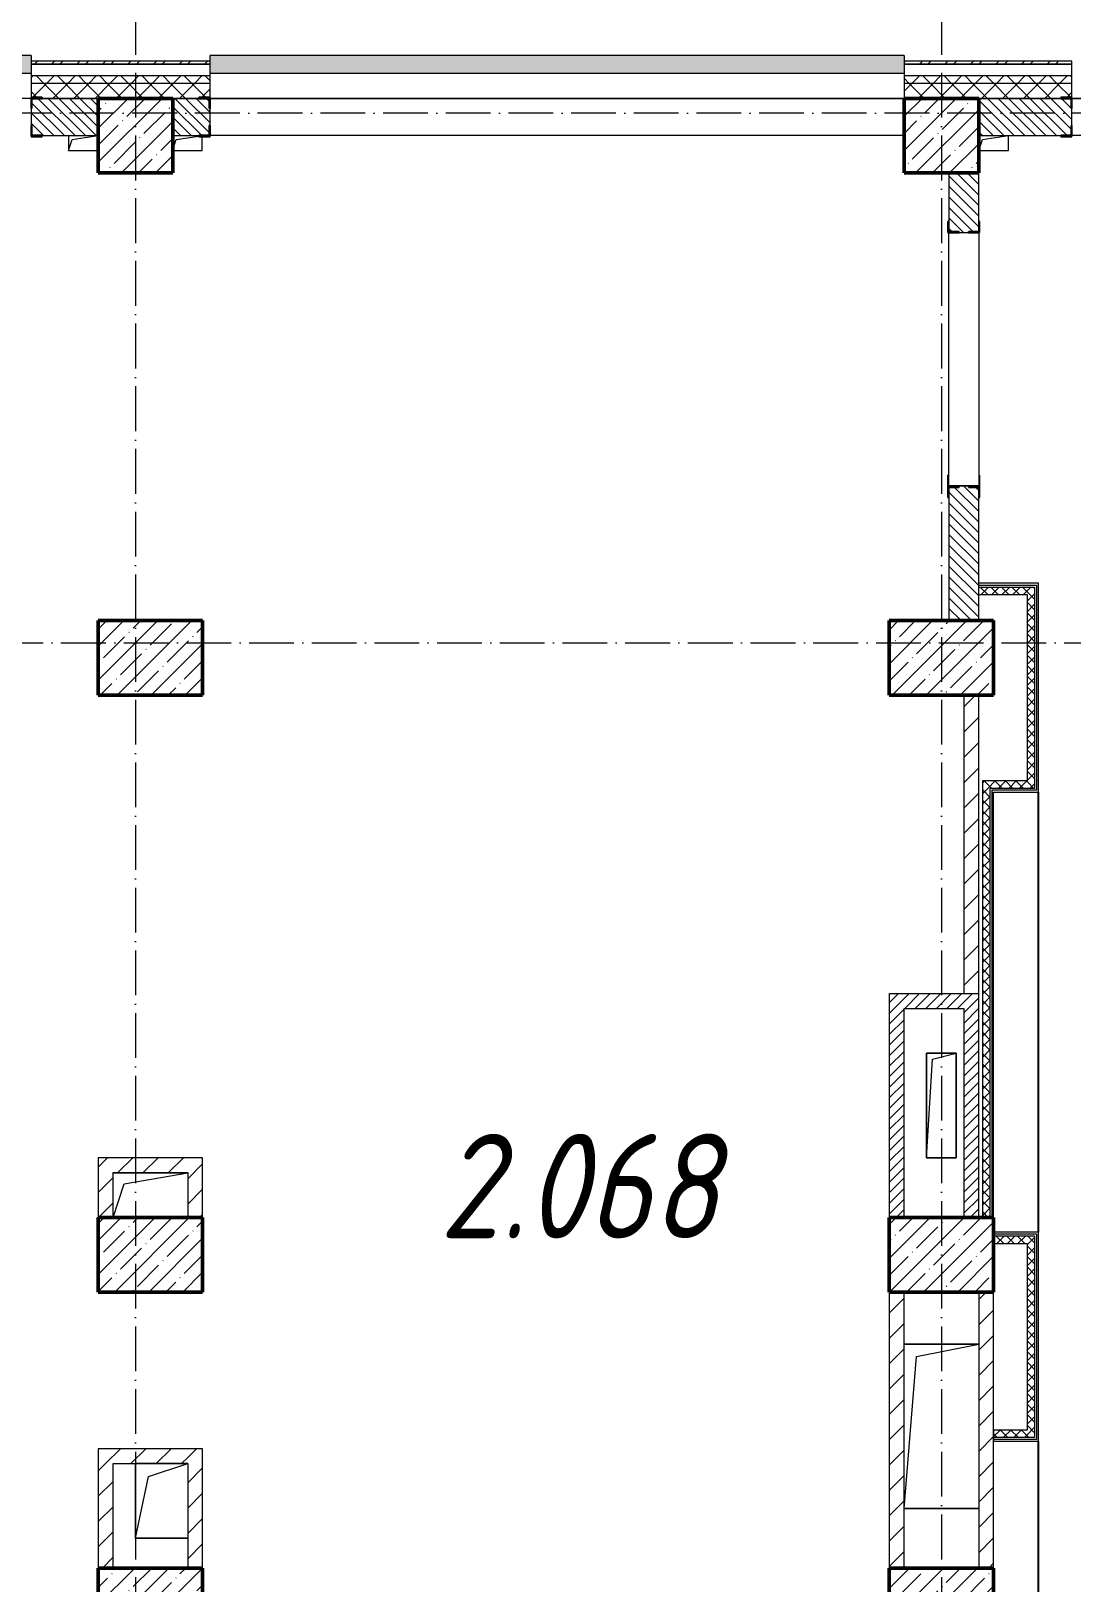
# Model space of a CAD drawing. Header units: millimetres. Extents: x -12989 to 629078, y -109036 to 555275.
# Drawn here: x 593618 to 600593, y 166515 to 176917 of the extents above; entities that cross this region are included whole.
import ezdxf

# ---------------------------------------------------------------- set-up
doc = ezdxf.new("R2010")
doc.units = ezdxf.units.MM
doc.linetypes.add('50_200_ШТРИХ_1Т_ш5_п1_п1_', pattern=[700, 500, -100, 0, -100])
for name, color, linetype, lineweight in [('A-FLOR-____-OTLN', 7, 'Continuous', 9), ('A-GENM-____-MCUT', 7, 'Continuous', 25), ('A-GENM-____-OTLN', 7, 'Continuous', 9), ('A-GENM-____-OTLN-1', 7, 'Continuous', 25), ('A-GLAZ-____-OTLN', 7, 'Continuous', 9), ('A-WALL-____-MCUT', 7, 'Continuous', 13), ('A-WALL-____-MCUT-1', 7, 'Continuous', 9), ('A-WALL-____-OTLN', 7, 'Continuous', 9), ('A-WALL-____-PATT-1', 7, 'Continuous', 9), ('A-WALL-FNSH-MCUT-1', 7, 'Continuous', 9), ('I-WALL-____-OTLN', 7, 'Continuous', 9), ('S-COLS-____-MCUT', 7, 'Continuous', 50), ('S-COLS-____-OTLN', 7, 'Continuous', 9), ('S-GRID-____-OTLN-1', 7, '50_200_ШТРИХ_1Т_ш5_п1_п1_', 9), ('Марки помещений', 7, 'Continuous', 9)]:
    doc.layers.add(name, color=color, linetype=linetype, lineweight=lineweight)
doc.layers.add('A-GLAZ-____-OTLN-1', color=7, linetype='Continuous', lineweight=9, true_color=0xc0c0c0)
doc.layers.add('A-WALL-____-PATT-3', color=9, linetype='Continuous', lineweight=9, true_color=0x808080)
doc.styles.add('ISOCPEUR_I_2', font='isocpeui.ttf', dxfattribs={"width": 0.85, "height": 2.3})
pattern_1 = [(45, (516567.8, 90784.41), (-70.71068, 70.71068), []), (135, (516567.8, 90784.41), (-70.71068, -70.71068), [])]
pattern_2 = [(45, (516567.8, 90784.41), (-35.35534, 35.35534), [])]
pattern_3 = [(45, (516567.8, 90784.41), (-84.85281, 84.85281), [])]
pattern_4 = [(135, (516567.8, 90784.41), (-35.35534, -35.35534), [])]
pattern_5 = [(45, (516567.8, 90784.41), (-35.35534, 35.35534), []), (135, (516567.8, 90784.41), (-35.35534, -35.35534), [])]

# ---------------------------------------------------------------- blocks, each defined once
blk = doc.blocks.new('BSC_Колонна _Прямоугольная - 500х500-V40-АР1_План отверстий 2 этажа в осях 1-64_Ю-ЯЯ')
at = {"layer": 'S-COLS-____-OTLN'}
h = blk.add_hatch(dxfattribs=at)
h.set_pattern_fill('FP_50', color=256, style=0, pattern_type=2)
h.set_pattern_definition([(45, (-83150, -85431.04), (-114.04925, 114.04925), []), (45, (-83035.95, -85431.04), (-114.04925, 114.04925), [201.613, -40.323, 3.353, -36.97])])
h.paths.add_polyline_path([(-250, -250), (250, -250), (250, 250), (-250, 250)], flags=0)
at = {"layer": 'S-COLS-____-MCUT'}
for p, q in [((250, 250), (-250, 250)), ((-250, 250), (-250, -250)), ((250, -250), (250, 250)), ((-250, -250), (250, -250))]:
    blk.add_line(p, q, dxfattribs=at)
blk = doc.blocks.new('BSC_Колонна _Прямоугольная - 500х500-V42-АР1_План отверстий 2 этажа в осях 1-64_Ю-ЯЯ')
at = {"layer": 'S-COLS-____-OTLN'}
h = blk.add_hatch(dxfattribs=at)
h.set_pattern_fill('FP_52', color=256, style=0, pattern_type=2)
h.set_pattern_definition([(45, (-77750, -85431.04), (-114.04925, 114.04925), []), (45, (-77635.95, -85431.04), (-114.04925, 114.04925), [201.613, -40.323, 3.353, -36.97])])
h.paths.add_polyline_path([(-250, -250), (250, -250), (250, 250), (-250, 250)], flags=0)
at = {"layer": 'S-COLS-____-MCUT'}
for p, q in [((250, 250), (-250, 250)), ((-250, 250), (-250, -250)), ((250, -250), (250, 250)), ((-250, -250), (250, -250))]:
    blk.add_line(p, q, dxfattribs=at)
blk = doc.blocks.new('BSC_Колонна _Прямоугольная - 500х700-V135-АР1_План отверстий 2 этажа в осях 1-64_Ю-ЯЯ')
at = {"layer": 'S-COLS-____-OTLN'}
h = blk.add_hatch(dxfattribs=at)
h.set_pattern_fill('FP_148', color=256, style=0, pattern_type=2)
h.set_pattern_definition([(315, (-75581.04, 77850), (114.04925, 114.04925), []), (315, (-75581.04, 77735.95), (114.04925, 114.04925), [201.613, -40.323, 3.353, -36.97])])
h.paths.add_polyline_path([(-250, 350), (-250, -350), (250, -350), (250, 350)], flags=0)
at = {"layer": 'S-COLS-____-MCUT'}
for p, q in [((250, 350), (-250, 350)), ((-250, 350), (-250, -350)), ((250, -350), (250, 350)), ((-250, -350), (250, -350))]:
    blk.add_line(p, q, dxfattribs=at)
blk = doc.blocks.new('BSC_Колонна _Прямоугольная - 500х700-V136-АР1_План отверстий 2 этажа в осях 1-64_Ю-ЯЯ')
at = {"layer": 'S-COLS-____-OTLN'}
h = blk.add_hatch(dxfattribs=at)
h.set_pattern_fill('FP_149', color=256, style=0, pattern_type=2)
h.set_pattern_definition([(315, (-75581.04, 83150), (114.04925, 114.04925), []), (315, (-75581.04, 83035.95), (114.04925, 114.04925), [201.613, -40.323, 3.353, -36.97])])
h.paths.add_polyline_path([(-250, 350), (-250, -350), (250, -350), (250, 350)], flags=0)
at = {"layer": 'S-COLS-____-MCUT'}
for p, q in [((250, 350), (-250, 350)), ((-250, 350), (-250, -350)), ((250, -350), (250, 350)), ((-250, -350), (250, -350))]:
    blk.add_line(p, q, dxfattribs=at)
blk = doc.blocks.new('BSC_Колонна _Прямоугольная - 500х700-V138-АР1_План отверстий 2 этажа в осях 1-64_Ю-ЯЯ')
at = {"layer": 'S-COLS-____-OTLN'}
h = blk.add_hatch(dxfattribs=at)
h.set_pattern_fill('FP_151', color=256, style=0, pattern_type=2)
h.set_pattern_definition([(315, (-77931.04, 77850), (114.04925, 114.04925), []), (315, (-77931.04, 77735.95), (114.04925, 114.04925), [201.613, -40.323, 3.353, -36.97])])
h.paths.add_polyline_path([(-250, 350), (-250, -350), (250, -350), (250, 350)], flags=0)
at = {"layer": 'S-COLS-____-MCUT'}
for p, q in [((250, 350), (-250, 350)), ((-250, 350), (-250, -350)), ((250, -350), (250, 350)), ((-250, -350), (250, -350))]:
    blk.add_line(p, q, dxfattribs=at)
blk = doc.blocks.new('BSC_Колонна _Прямоугольная - 500х700-V139-АР1_План отверстий 2 этажа в осях 1-64_Ю-ЯЯ')
at = {"layer": 'S-COLS-____-OTLN'}
h = blk.add_hatch(dxfattribs=at)
h.set_pattern_fill('FP_152', color=256, style=0, pattern_type=2)
h.set_pattern_definition([(315, (-77931.04, 83150), (114.04925, 114.04925), []), (315, (-77931.04, 83035.95), (114.04925, 114.04925), [201.613, -40.323, 3.353, -36.97])])
h.paths.add_polyline_path([(-250, 350), (-250, -350), (250, -350), (250, 350)], flags=0)
at = {"layer": 'S-COLS-____-MCUT'}
for p, q in [((250, 350), (-250, 350)), ((-250, 350), (-250, -350)), ((250, -350), (250, 350)), ((-250, -350), (250, -350))]:
    blk.add_line(p, q, dxfattribs=at)
blk = doc.blocks.new('BSC_Колонна _Прямоугольная - 500х700-V141-АР1_План отверстий 2 этажа в осях 1-64_Ю-ЯЯ')
at = {"layer": 'S-COLS-____-OTLN'}
h = blk.add_hatch(dxfattribs=at)
h.set_pattern_fill('FP_154', color=256, style=0, pattern_type=2)
h.set_pattern_definition([(315, (-81931.04, 77850), (114.04925, 114.04925), []), (315, (-81931.04, 77735.95), (114.04925, 114.04925), [201.613, -40.323, 3.353, -36.97])])
h.paths.add_polyline_path([(-250, 350), (-250, -350), (250, -350), (250, 350)], flags=0)
at = {"layer": 'S-COLS-____-MCUT'}
for p, q in [((250, 350), (-250, 350)), ((-250, 350), (-250, -350)), ((250, -350), (250, 350)), ((-250, -350), (250, -350))]:
    blk.add_line(p, q, dxfattribs=at)
blk = doc.blocks.new('BSC_Колонна _Прямоугольная - 500х700-V142-АР1_План отверстий 2 этажа в осях 1-64_Ю-ЯЯ')
at = {"layer": 'S-COLS-____-OTLN'}
h = blk.add_hatch(dxfattribs=at)
h.set_pattern_fill('FP_155', color=256, style=0, pattern_type=2)
h.set_pattern_definition([(315, (-81931.04, 83150), (114.04925, 114.04925), []), (315, (-81931.04, 83035.95), (114.04925, 114.04925), [201.613, -40.323, 3.353, -36.97])])
h.paths.add_polyline_path([(-250, 350), (-250, -350), (250, -350), (250, 350)], flags=0)
at = {"layer": 'S-COLS-____-MCUT'}
for p, q in [((250, 350), (-250, 350)), ((-250, 350), (-250, -350)), ((250, -350), (250, 350)), ((-250, -350), (250, -350))]:
    blk.add_line(p, q, dxfattribs=at)
blk = doc.blocks.new('Фахверк_СКБ_Уголок - 250_2700-27497298-АР1_План отверстий 2 этажа в осях 1-64_Ю-ЯЯ')
at = {"layer": 'A-GENM-____-MCUT'}
for p, q in [((200, 181), (125, 181)), ((125, 181), (125, 106)), ((125, 106), (131, 106)), ((131, 106), (131, 175)), ((131, 175), (200, 175)), ((200, 175), (200, 181)), ((131, -6), (125, -6)), ((125, -6), (125, -81)), ((125, -81), (200, -81)), ((131, -75), (131, -6)), ((200, -75), (131, -75)), ((200, -81), (200, -75))]:
    blk.add_line(p, q, dxfattribs=at)
blk = doc.blocks.new('Фахверк_СКБ_Уголок - 200_3960-28268576-АР1_План отверстий 2 этажа в осях 1-64_Ю-ЯЯ')
at = {"layer": 'A-GENM-____-MCUT'}
for p, q in [((200, 156), (125, 156)), ((125, 156), (125, 81)), ((131, 81), (131, 150)), ((131, 150), (200, 150)), ((200, 150), (200, 156)), ((125, 81), (131, 81)), ((131, 19), (125, 19)), ((125, 19), (125, -56)), ((131, -50), (131, 19)), ((125, -56), (200, -56)), ((200, -50), (131, -50)), ((200, -56), (200, -50))]:
    blk.add_line(p, q, dxfattribs=at)
blk = doc.blocks.new('154_Стойка_СКБ_Уголок - СМ-2480_200-28346303-АР1_План отверстий 2 этажа в осях 1-64_Ю-ЯЯ')
at = {"layer": 'A-GENM-____-MCUT'}
for p, q in [((125, 156), (125, 81)), ((200, 156), (125, 156)), ((131, 81), (131, 150)), ((131, 150), (200, 150)), ((200, 150), (200, 156)), ((125, 81), (131, 81)), ((131, 19), (125, 19)), ((125, 19), (125, -56)), ((131, -50), (131, 19)), ((125, -56), (200, -56)), ((200, -50), (131, -50)), ((200, -56), (200, -50))]:
    blk.add_line(p, q, dxfattribs=at)
blk = doc.blocks.new('Стойка_Влож_Полоса боковая - Полоса-V150-АР1_План отверстий 2 этажа в осях 1-64_Ю-ЯЯ')
at = {"layer": 'A-GENM-____-OTLN'}
for p, q in [((-5, 60), (0, 60)), ((-5, -60), (-5, 60)), ((0, 31), (0, -31)), ((0, -60), (-5, -60))]:
    blk.add_line(p, q, dxfattribs=at)
blk = doc.blocks.new('Стойка_Влож_Уголок_Опорный - Уголок-28213941-АР1_План отверстий 2 этажа в осях 1-64_Ю-ЯЯ')
at = {"layer": 'A-GENM-____-OTLN'}
for p, q in [((-212, -6), (-212, 0)), ((0, 0), (0, -6)), ((-212, -75), (-212, -6)), ((-212, -6), (-206, -6)), ((-212, -75), (-206, -75)), ((-6, -6), (0, -6)), ((-6, -75), (0, -75)), ((0, -6), (0, -75))]:
    blk.add_line(p, q, dxfattribs=at)
blk = doc.blocks.new('AR_Отверстие прямоугольное _в плите_ - AR_Отверстие прямоугольное _в плите_-30459388-АР1_План отверстий 2 этажа в осях 1-64_Ю-ЯЯ')
at = {"layer": 'A-GENM-____-OTLN'}
for p, q in [((100, 350), (-100, 350)), ((-100, 350), (-100, -350)), ((-60, 310), (100, 350)), ((100, -350), (100, 350)), ((-100, -350), (-60, 310)), ((-100, -350), (100, -350))]:
    blk.add_line(p, q, dxfattribs=at)
blk = doc.blocks.new('AR_Отверстие прямоугольное _в плите_ - AR_Отверстие прямоугольное _в плите_-30510712-АР1_План отверстий 2 этажа в осях 1-64_Ю-ЯЯ')
at = {"layer": 'A-GENM-____-OTLN'}
for p, q in [((-100, 50), (-100, -50)), ((-100, -50), (-75, 25)), ((-75, 25), (100, 50)), ((-100, -50), (100, -50))]:
    blk.add_line(p, q, dxfattribs=at)
blk = doc.blocks.new('AR_Отверстие прямоугольное _в плите_ - AR_Отверстие прямоугольное _в плите_-V164-АР1_План отверстий 2 этажа в осях 1-64_Ю-ЯЯ')
at = {"layer": 'A-GENM-____-OTLN'}
for p, q in [((-100, -50), (-75, 25)), ((-75, 25), (100, 50)), ((100, -50), (100, 50)), ((-100, -50), (100, -50))]:
    blk.add_line(p, q, dxfattribs=at)
blk = doc.blocks.new('AR_Отверстие прямоугольное _в плите_ - AR_Отверстие прямоугольное _в плите_-V170-АР1_План отверстий 2 этажа в осях 1-64_Ю-ЯЯ')
at = {"layer": 'A-GENM-____-OTLN'}
for p, q in [((-98, -43), (-75, 25)), ((-75, 25), (77, 47)), ((100, -50), (100, 44)), ((-98, -50), (100, -50))]:
    blk.add_line(p, q, dxfattribs=at)
blk = doc.blocks.new('AR_Отверстие прямоугольное _в плите_ - AR_Отверстие прямоугольное _в плите_-30552540-АР1_План отверстий 2 этажа в осях 1-64_Ю-ЯЯ')
at = {"layer": 'A-GENM-____-OTLN'}
for p, q in [((175, 250), (-175, 250)), ((-175, 250), (-175, -250)), ((-87, 163), (175, 250)), ((-175, -250), (-87, 163)), ((-175, -250), (175, -250))]:
    blk.add_line(p, q, dxfattribs=at)
blk = doc.blocks.new('AR_Отверстие прямоугольное _в плите_ - AR_Отверстие прямоугольное _в плите_-30459267-АР1_План отверстий 2 этажа в осях 1-64_Ю-ЯЯ')
at = {"layer": 'A-GENM-____-OTLN'}
for p, q in [((250, 150), (-250, 150)), ((-175, 75), (250, 150)), ((-250, -150), (-175, 75))]:
    blk.add_line(p, q, dxfattribs=at)
blk = doc.blocks.new('AR_Отверстие прямоугольное _в плите_ - AR_Отверстие прямоугольное _в плите_-30552711-АР1_План отверстий 2 этажа в осях 1-64_Ю-ЯЯ')
at = {"layer": 'A-GENM-____-OTLN'}
for p, q in [((250, 550), (-250, 550)), ((-167, 467), (250, 550)), ((-250, -550), (-167, 467)), ((-250, -550), (250, -550))]:
    blk.add_line(p, q, dxfattribs=at)
blk = doc.blocks.new('Отлив_СКБ - Отлив витража_120_НВФ-31885689-АР1_План отверстий 2 этажа в осях 1-64_Ю-ЯЯ')
at = {"layer": 'A-GLAZ-____-OTLN-1'}
for points in [[(1800, 2), (1800, 120), (0, 120), (0, 2), (737, 2)], [(1800, 0), (1800, 2), (0, 2), (0, 0), (737, 0)]]:
    blk.add_hatch(color=256, dxfattribs=at).paths.add_polyline_path(points, flags=0)
at = {"layer": 'A-GLAZ-____-OTLN'}
for p, q in [((0, 83), (0, 120)), ((1800, 120), (0, 120)), ((1800, 120), (1800, 83)), ((0, 2), (1800, 2)), ((1800, 0), (0, 0))]:
    blk.add_line(p, q, dxfattribs=at)
blk = doc.blocks.new('Отлив_СКБ - Отлив витража_120_НВФ-31885286-АР1_План отверстий 2 этажа в осях 1-64_Ю-ЯЯ')
at = {"layer": 'A-GLAZ-____-OTLN-1'}
for points in [[(4650, 2), (4650, 120), (0, 120), (0, 2), (3040, 2)], [(4650, 0), (4650, 2), (0, 2), (0, 0), (3040, 0)]]:
    blk.add_hatch(color=256, dxfattribs=at).paths.add_polyline_path(points, flags=0)
at = {"layer": 'A-GLAZ-____-OTLN'}
for p, q in [((0, 83), (0, 120)), ((4650, 120), (0, 120)), ((4650, 120), (4650, 83)), ((0, 2), (4650, 2)), ((4650, 0), (0, 0))]:
    blk.add_line(p, q, dxfattribs=at)
blk = doc.blocks.new('3эт')
at = {"layer": 'S-GRID-____-OTLN-1', "color": 251, "ltscale": 0.6, "true_color": 0x636466}
for p, q in [((361520.7, 4029.4), (361520.7, -46882.4)), ((366920.7, 4029.4), (366920.7, -46882.4)), ((387845.1, -1282.4), (279101.9, -1282.4)), ((279101.9, -4832.4), (387845.1, -4832.4))]:
    blk.add_line(p, q, dxfattribs=at)

msp = doc.modelspace()

# ---------------------------------------------------------------- hatches: boundary and pattern name
at = {"layer": 'A-WALL-____-PATT-1'}
h = msp.add_hatch(dxfattribs=at)
h.set_pattern_fill('FP_3', color=256, style=0, pattern_type=2)
h.set_pattern_definition([(45, (516567.8, 90784.41), (-85.53659, 85.53659), []), (45, (516624.82, 90784.41), (-85.53659, 85.53659), [])])
h.paths.add_polyline_path([(603160.1492, 176695.4504), (603517.7976, 176695.4504), (603517.7976, 176715.4504), (602392.7976, 176715.4504), (602392.7976, 176695.4504)], flags=0)
h.paths.add_polyline_path([(605577.7976, 176695.4504), (605577.7976, 176715.4504), (605317.7976, 176715.4504), (605317.7976, 176695.4504)], flags=0)
h.paths.add_polyline_path([(600592.7976, 176695.4504), (600592.7976, 176715.4504), (599467.7976, 176715.4504), (599467.7976, 176695.4504), (600508.8982, 176695.4504)], flags=0)
h.paths.add_polyline_path([(594817.7976, 176695.4504), (594817.7976, 176715.4504), (593617.7976, 176715.4504), (593617.7976, 176695.4504), (594322.6459, 176695.4504)], flags=0)
h.paths.add_polyline_path([(591302.7976, 176695.4504), (591817.7976, 176695.4504), (591817.7976, 176715.4504), (591302.7976, 176715.4504)], flags=0)
h = msp.add_hatch(dxfattribs=at)
h.set_pattern_fill('FP_1', color=256, style=0, pattern_type=2)
h.set_pattern_definition(pattern_1)
h.paths.add_polyline_path([(617917.7976, 176565.4504), (617967.7976, 176565.4504), (617967.7976, 176615.4504), (611067.7976, 176615.4504), (611067.7976, 176565.4504), (615532.6539, 176565.4504)], flags=0)
h.paths.add_polyline_path([(605811.4002, 176565.4504), (606517.7976, 176565.4504), (606517.7976, 176615.4504), (605317.7976, 176615.4504), (605317.7976, 176565.4504)], flags=0)
h.paths.add_polyline_path([(608317.7976, 176565.4504), (610067.7976, 176565.4504), (610067.7976, 176615.4504), (608317.7976, 176615.4504)], flags=0)
h.paths.add_polyline_path([(603517.7976, 176565.4504), (603517.7976, 176615.4504), (602392.7976, 176615.4504), (602392.7976, 176565.4504), (603160.1492, 176565.4504)], flags=0)
h.paths.add_polyline_path([(600592.7976, 176565.4504), (600592.7976, 176615.4504), (599467.7976, 176615.4504), (599467.7976, 176565.4504), (600508.8982, 176565.4504)], flags=0)
h.paths.add_polyline_path([(593617.7976, 176565.4504), (594817.7976, 176565.4504), (594817.7976, 176615.4504), (593617.7976, 176615.4504)], flags=0)
h.paths.add_polyline_path([(591817.7976, 176565.4504), (591817.7976, 176615.4504), (588267.7976, 176615.4504), (588267.7976, 176565.4504), (590787.6446, 176565.4504)], flags=0)
h.paths.add_polyline_path([(586467.7976, 176565.4504), (586467.7976, 176615.4504), (585267.7976, 176615.4504), (585267.7976, 176565.4504)], flags=0)
h.paths.add_polyline_path([(583467.7976, 176565.4504), (583467.7976, 176615.4504), (582267.7976, 176615.4504), (582267.7976, 176565.4504)], flags=0)
h.paths.add_polyline_path([(580467.7976, 176565.4504), (580467.7976, 176615.4504), (579217.7976, 176615.4504), (579217.7976, 176565.4504), (580182.6405, 176565.4504)], flags=0)
h.paths.add_polyline_path([(576647.6392, 176565.4504), (577417.7976, 176565.4504), (577417.7976, 176615.4504), (576217.7976, 176615.4504), (576217.7976, 176565.4504)], flags=0)
h.paths.add_polyline_path([(574417.7976, 176565.4504), (574417.7976, 176615.4504), (573217.7976, 176615.4504), (573217.7976, 176565.4504), (573996.3882, 176565.4504)], flags=0)
h.paths.add_polyline_path([(571417.7976, 176565.4504), (571417.7976, 176615.4504), (570217.7976, 176615.4504), (570217.7976, 176565.4504)], flags=0)
h.paths.add_polyline_path([(567810.1359, 176565.4504), (568417.7976, 176565.4504), (568417.7976, 176615.4504), (566767.7976, 176615.4504), (566767.7976, 176565.4504), (566926.3855, 176565.4504)], flags=0)
h = msp.add_hatch(dxfattribs=at)
h.set_pattern_fill('FP_1', color=256, style=0, pattern_type=2)
h.set_pattern_definition(pattern_1)
h.paths.add_polyline_path([(617817.7976, 176465.4504), (617917.7976, 176465.4504), (617917.7976, 176565.4504), (611067.7976, 176565.4504), (611067.7976, 176465.4504), (615532.6539, 176465.4504)], flags=0)
h.paths.add_polyline_path([(609567.7976, 176465.4504), (610067.7976, 176465.4504), (610067.7976, 176565.4504), (608317.7976, 176565.4504), (608317.7976, 176471.4504), (608392.7976, 176471.4504), (608392.7976, 176465.4504), (608462.6512, 176465.4504)], flags=0)
h.paths.add_polyline_path([(605811.4002, 176465.4504), (606442.7976, 176465.4504), (606442.7976, 176471.4504), (606517.7976, 176471.4504), (606517.7976, 176565.4504), (605317.7976, 176565.4504), (605317.7976, 176465.4504)], flags=0)
h.paths.add_polyline_path([(603160.1492, 176465.4504), (603442.7976, 176465.4504), (603442.7976, 176471.4504), (603517.7976, 176471.4504), (603517.7976, 176565.4504), (602392.7976, 176565.4504), (602392.7976, 176471.4504), (602467.7976, 176471.4504), (602467.7976, 176465.4504)], flags=0)
h.paths.add_polyline_path([(600508.8982, 176465.4504), (600517.7976, 176465.4504), (600517.7976, 176471.4504), (600592.7976, 176471.4504), (600592.7976, 176565.4504), (599467.7976, 176565.4504), (599467.7976, 176465.4504), (599967.7976, 176465.4504)], flags=0)
h.paths.add_polyline_path([(594067.7976, 176465.4504), (594742.7976, 176465.4504), (594742.7976, 176471.4504), (594817.7976, 176471.4504), (594817.7976, 176565.4504), (593617.7976, 176565.4504), (593617.7976, 176471.4504), (593692.7976, 176471.4504), (593692.7976, 176465.4504)], flags=0)
h.paths.add_polyline_path([(591817.7976, 176465.4504), (591817.7976, 176565.4504), (588267.7976, 176565.4504), (588267.7976, 176471.4504), (588342.7976, 176471.4504), (588342.7976, 176465.4504), (591317.7976, 176465.4504)], flags=0)
h.paths.add_polyline_path([(585267.7976, 176465.4504), (586392.7976, 176465.4504), (586392.7976, 176471.4504), (586467.7976, 176471.4504), (586467.7976, 176565.4504), (585267.7976, 176565.4504)], flags=0)
h.paths.add_polyline_path([(582342.7976, 176465.4504), (583392.7976, 176465.4504), (583392.7976, 176471.4504), (583467.7976, 176471.4504), (583467.7976, 176565.4504), (582267.7976, 176565.4504), (582267.7976, 176471.4504), (582342.7976, 176471.4504)], flags=0)
h.paths.add_polyline_path([(580392.7976, 176465.4504), (580392.7976, 176471.4504), (580467.7976, 176471.4504), (580467.7976, 176565.4504), (579217.7976, 176565.4504), (579217.7976, 176471.4504), (579292.7976, 176471.4504), (579292.7976, 176465.4504), (580182.6405, 176465.4504)], flags=0)
h.paths.add_polyline_path([(577342.7976, 176465.4504), (577342.7976, 176471.4504), (577417.7976, 176471.4504), (577417.7976, 176565.4504), (576217.7976, 176565.4504), (576217.7976, 176471.4504), (576292.7976, 176471.4504), (576292.7976, 176465.4504), (576647.6392, 176465.4504)], flags=0)
h.paths.add_polyline_path([(574342.7976, 176465.4504), (574342.7976, 176471.4504), (574417.7976, 176471.4504), (574417.7976, 176565.4504), (573217.7976, 176565.4504), (573217.7976, 176471.4504), (573292.7976, 176471.4504), (573292.7976, 176465.4504), (573996.3882, 176465.4504)], flags=0)
h.paths.add_polyline_path([(570292.7976, 176465.4504), (571342.7976, 176465.4504), (571342.7976, 176471.4504), (571417.7976, 176471.4504), (571417.7976, 176565.4504), (570217.7976, 176565.4504), (570217.7976, 176471.4504), (570292.7976, 176471.4504)], flags=0)
h.paths.add_polyline_path([(568342.7976, 176465.4504), (568342.7976, 176471.4504), (568417.7976, 176471.4504), (568417.7976, 176565.4504), (566767.7976, 176565.4504), (566767.7976, 176465.4504), (567810.1359, 176465.4504)], flags=0)
h = msp.add_hatch(dxfattribs=at)
h.set_pattern_fill('FP_6', color=256, style=0, pattern_type=2)
h.set_pattern_definition(pattern_4)
h.paths.add_polyline_path([(593692.7976, 176215.4504), (594067.7976, 176215.4504), (594067.7976, 176465.4504), (593623.7976, 176465.4504), (593623.7976, 176396.4504), (593617.7976, 176396.4504), (593617.7976, 176284.4504), (593623.7976, 176284.4504), (593623.7976, 176215.4504)], flags=0)
h = msp.add_hatch(dxfattribs=at)
h.set_pattern_fill('FP_6', color=256, style=0, pattern_type=2)
h.set_pattern_definition(pattern_4)
h.paths.add_polyline_path([(594567.7976, 176215.4504), (594811.7976, 176215.4504), (594811.7976, 176284.4504), (594817.7976, 176284.4504), (594817.7976, 176396.4504), (594811.7976, 176396.4504), (594811.7976, 176465.4504), (594567.7976, 176465.4504), (594567.7976, 176284.4504)], flags=0)
h = msp.add_hatch(dxfattribs=at)
h.set_pattern_fill('FP_6', color=256, style=0, pattern_type=2)
h.set_pattern_definition(pattern_4)
h.paths.add_polyline_path([(603442.7976, 176215.4504), (603511.7976, 176215.4504), (603511.7976, 176284.4504), (603517.7976, 176284.4504), (603517.7976, 176396.4504), (603511.7976, 176396.4504), (603511.7976, 176465.4504), (602398.7976, 176465.4504), (602398.7976, 176396.4504), (602392.7976, 176396.4504), (602392.7976, 176284.4504), (602398.7976, 176284.4504), (602398.7976, 176215.4504), (603160.1492, 176215.4504)], flags=0)
h.paths.add_polyline_path([(600517.7976, 176215.4504), (600586.7976, 176215.4504), (600586.7976, 176284.4504), (600592.7976, 176284.4504), (600592.7976, 176396.4504), (600586.7976, 176396.4504), (600586.7976, 176465.4504), (599967.7976, 176465.4504), (599967.7976, 176215.4504), (600508.8982, 176215.4504)], flags=0)
h = msp.add_hatch(dxfattribs=at)
h.set_pattern_fill('FP_6', color=256, style=0, pattern_type=2)
h.set_pattern_definition(pattern_4)
h.paths.add_polyline_path([(599767.7976, 172965.4504), (599967.7976, 172965.4504), (599967.7976, 173859.4504), (599898.7976, 173859.4504), (599898.7976, 173865.4504), (599836.7976, 173865.4504), (599836.7976, 173859.4504), (599767.7976, 173859.4504), (599767.7976, 173659.4504)], flags=0)
h.paths.add_polyline_path([(599836.7976, 175565.4504), (599898.7976, 175565.4504), (599898.7976, 175571.4504), (599967.7976, 175571.4504), (599967.7976, 175965.4504), (599767.7976, 175965.4504), (599767.7976, 175571.4504), (599836.7976, 175571.4504)], flags=0)
h = msp.add_hatch(dxfattribs=at)
h.set_pattern_fill('FP_4', color=256, style=0, pattern_type=2)
h.set_pattern_definition(pattern_3)
h.paths.add_polyline_path([(599967.7976, 170465.4504), (599967.7976, 172465.4504), (599867.7976, 172465.4504), (599867.7976, 170465.4504)], flags=0)
h = msp.add_hatch(dxfattribs=at)
h.set_pattern_fill('FP_5', color=256, style=0, pattern_type=2)
h.set_pattern_definition(pattern_2)
h.paths.add_polyline_path([(599867.7976, 170365.4504), (599967.7976, 170365.4504), (599967.7976, 170465.4504), (599367.7976, 170465.4504), (599367.7976, 170365.4504), (599625.1479, 170365.4504)], flags=0)
h = msp.add_hatch(dxfattribs=at)
h.set_pattern_fill('FP_5', color=256, style=0, pattern_type=2)
h.set_pattern_definition(pattern_2)
h.paths.add_polyline_path([(599467.7976, 168965.4504), (599467.7976, 170365.4504), (599367.7976, 170365.4504), (599367.7976, 168965.4504)], flags=0)
h = msp.add_hatch(dxfattribs=at)
h.set_pattern_fill('FP_5', color=256, style=0, pattern_type=2)
h.set_pattern_definition(pattern_2)
h.paths.add_polyline_path([(599967.7976, 168965.4504), (599967.7976, 170365.4504), (599867.7976, 170365.4504), (599867.7976, 168965.4504)], flags=0)
h = msp.add_hatch(dxfattribs=at)
h.set_pattern_fill('FP_4', color=256, style=0, pattern_type=2)
h.set_pattern_definition(pattern_3)
h.paths.add_polyline_path([(594667.7976, 169265.4504), (594667.7976, 169365.4504), (594067.7976, 169365.4504), (594067.7976, 169265.4504), (594322.6459, 169265.4504)], flags=0)
h = msp.add_hatch(dxfattribs=at)
h.set_pattern_fill('FP_4', color=256, style=0, pattern_type=2)
h.set_pattern_definition(pattern_3)
h.paths.add_polyline_path([(594767.6819, 168965.4504), (594767.7976, 168965.4504), (594767.7976, 169365.4504), (594667.7976, 169365.4504), (594667.7976, 168965.4504)], flags=0)
h = msp.add_hatch(dxfattribs=at)
h.set_pattern_fill('FP_4', color=256, style=0, pattern_type=2)
h.set_pattern_definition(pattern_3)
h.paths.add_polyline_path([(594167.7976, 168965.4504), (594167.7976, 169265.4504), (594067.7976, 169265.4504), (594067.7976, 168965.4504)], flags=0)
h = msp.add_hatch(dxfattribs=at)
h.set_pattern_fill('FP_4', color=256, style=0, pattern_type=2)
h.set_pattern_definition(pattern_3)
h.paths.add_polyline_path([(599467.7976, 166615.4504), (599467.7976, 168465.4504), (599367.7976, 168465.4504), (599367.7976, 166615.4504)], flags=0)
h = msp.add_hatch(dxfattribs=at)
h.set_pattern_fill('FP_4', color=256, style=0, pattern_type=2)
h.set_pattern_definition(pattern_3)
h.paths.add_polyline_path([(600067.7976, 166615.4504), (600067.7976, 168465.4504), (599967.7976, 168465.4504), (599967.7976, 166615.4504)], flags=0)
h = msp.add_hatch(dxfattribs=at)
h.set_pattern_fill('FP_4', color=256, style=0, pattern_type=2)
h.set_pattern_definition(pattern_3)
h.paths.add_polyline_path([(594667.7976, 167315.4504), (594667.7976, 167415.4504), (594067.7976, 167415.4504), (594067.7976, 167315.4504), (594322.6459, 167315.4504)], flags=0)
h = msp.add_hatch(dxfattribs=at)
h.set_pattern_fill('FP_4', color=256, style=0, pattern_type=2)
h.set_pattern_definition(pattern_3)
h.paths.add_polyline_path([(594767.748, 166615.4504), (594767.7976, 166615.4504), (594767.7976, 167415.4504), (594667.7976, 167415.4504), (594667.7976, 166615.4504)], flags=0)
h = msp.add_hatch(dxfattribs=at)
h.set_pattern_fill('FP_4', color=256, style=0, pattern_type=2)
h.set_pattern_definition(pattern_3)
h.paths.add_polyline_path([(594167.7976, 166615.4504), (594167.7976, 167315.4504), (594067.7976, 167315.4504), (594067.7976, 166615.4504)], flags=0)
at = {"layer": 'A-WALL-____-PATT-3'}
h = msp.add_hatch(dxfattribs=at)
h.set_pattern_fill('FP_7', color=256, style=0, pattern_type=2)
h.set_pattern_definition(pattern_5)
h.paths.add_polyline_path([(599967.7976, 173140.4504), (600292.7976, 173140.4504), (600292.7976, 173190.4504), (599967.7976, 173190.4504)], flags=0)
h = msp.add_hatch(dxfattribs=at)
h.set_pattern_fill('FP_7', color=256, style=0, pattern_type=2)
h.set_pattern_definition(pattern_5)
h.paths.add_polyline_path([(600342.7976, 163190.4504), (600342.7976, 164490.4504), (600292.7976, 164490.4504), (600292.7976, 163190.4504)], flags=0)
h.paths.add_polyline_path([(600292.7976, 167490.4504), (600342.7976, 167490.4504), (600342.7976, 168840.4504), (600292.7976, 168840.4504), (600292.7976, 167540.4504)], flags=0)
h.paths.add_polyline_path([(600342.7976, 171840.4504), (600342.7976, 173190.4504), (600292.7976, 173190.4504), (600292.7976, 171840.4504)], flags=0)
h = msp.add_hatch(dxfattribs=at)
h.set_pattern_fill('FP_7', color=256, style=0, pattern_type=2)
h.set_pattern_definition(pattern_5)
h.paths.add_polyline_path([(600292.7976, 171840.4504), (600292.7976, 171890.4504), (599992.7976, 171890.4504), (599992.7976, 171840.4504), (600042.7976, 171840.4504)], flags=0)
h = msp.add_hatch(dxfattribs=at)
h.set_pattern_fill('FP_7', color=256, style=0, pattern_type=2)
h.set_pattern_definition(pattern_5)
h.paths.add_polyline_path([(600042.7976, 168965.4504), (600042.7976, 171840.4504), (599992.7976, 171840.4504), (599992.7976, 168965.4504)], flags=0)
h = msp.add_hatch(dxfattribs=at)
h.set_pattern_fill('FP_7', color=256, style=0, pattern_type=2)
h.set_pattern_definition(pattern_5)
h.paths.add_polyline_path([(600292.7976, 168790.4504), (600292.7976, 168840.4504), (600067.7976, 168840.4504), (600067.7976, 168790.4504)], flags=0)
h = msp.add_hatch(dxfattribs=at)
h.set_pattern_fill('FP_7', color=256, style=0, pattern_type=2)
h.set_pattern_definition(pattern_5)
h.paths.add_polyline_path([(600292.7976, 167490.4504), (600292.7976, 167540.4504), (600067.7976, 167540.4504), (600067.7976, 167490.4504)], flags=0)

# ---------------------------------------------------------------- linework, layer by layer
at = {"layer": 'A-FLOR-____-OTLN'}
for p, q in [((600366.7976, 168865.4504), (600366.7976, 171815.4504)), ((599617.7976, 170065.1029), (599817.7976, 170065.1029)), ((599617.7976, 169365.1029), (599617.7976, 170065.1029)), ((599817.7976, 170065.1029), (599817.7976, 169365.1029)), ((599817.7976, 169365.1029), (599617.7976, 169365.1029)), ((594167.7976, 169265.1029), (594667.7976, 169265.1029)), ((599467.7976, 168115.4504), (599967.7976, 168115.4504)), ((600366.7976, 164515.4504), (600366.7976, 167465.4504)), ((594317.7976, 167315.1029), (594667.7976, 167315.1029)), ((594317.7976, 166815.1029), (594317.7976, 167315.1029)), ((599967.7976, 167015.4504), (599467.7976, 167015.4504)), ((594667.7976, 166815.1029), (594317.7976, 166815.1029))]:
    msp.add_line(p, q, dxfattribs=at)
at = {"layer": 'A-WALL-____-MCUT'}
for p, q in [((593617.7976, 176695.4504), (593617.7976, 176471.4504)), ((594817.7976, 176695.4504), (593617.7976, 176695.4504)), ((593617.7976, 176695.4504), (594817.7976, 176695.4504)), ((594817.7976, 176471.4504), (594817.7976, 176695.4504)), ((599467.7976, 176695.4504), (599467.7976, 176465.4504)), ((600592.7976, 176695.4504), (599467.7976, 176695.4504)), ((599467.7976, 176695.4504), (600592.7976, 176695.4504)), ((600592.7976, 176471.4504), (600592.7976, 176695.4504)), ((593617.7976, 176396.4504), (593617.7976, 176284.4504)), ((594817.7976, 176284.4504), (594817.7976, 176396.4504)), ((600592.7976, 176284.4504), (600592.7976, 176396.4504)), ((593692.7976, 176215.4504), (594067.7976, 176215.4504)), ((594567.7976, 176215.4504), (594742.7976, 176215.4504)), ((599967.7976, 176215.4504), (600517.7976, 176215.4504)), ((599767.7976, 175965.4504), (599767.7976, 175640.4504)), ((599967.7976, 175640.4504), (599967.7976, 175965.4504)), ((599836.7976, 175565.4504), (599898.7976, 175565.4504)), ((599767.7976, 173790.4504), (599767.7976, 172965.4504)), ((599967.7976, 172965.4504), (599967.7976, 173790.4504)), ((599967.7976, 173190.4504), (600342.7976, 173190.4504)), ((600342.7976, 173190.4504), (600342.7976, 171840.4504)), ((599967.7976, 173140.4504), (600292.7976, 173140.4504)), ((600292.7976, 173140.4504), (600292.7976, 171890.4504)), ((599992.7976, 171890.4504), (599992.7976, 168965.4504)), ((600292.7976, 171890.4504), (599992.7976, 171890.4504)), ((600042.7976, 171840.4504), (600042.7976, 168965.4504)), ((600342.7976, 171840.4504), (600042.7976, 171840.4504)), ((600342.7976, 168840.4504), (600067.7976, 168840.4504)), ((600342.7976, 168840.4504), (600342.7976, 167490.4504)), ((600067.7976, 168790.4504), (600292.7976, 168790.4504)), ((600292.7976, 168790.4504), (600292.7976, 167540.4504)), ((600292.7976, 167540.4504), (600067.7976, 167540.4504)), ((600067.7976, 167540.4504), (600067.7976, 167490.4504)), ((600342.7976, 167490.4504), (600067.7976, 167490.4504))]:
    msp.add_line(p, q, dxfattribs=at)
at = {"layer": 'A-WALL-____-MCUT-1'}
for p, q in [((594817.7976, 176615.4504), (593617.7976, 176615.4504)), ((600592.7976, 176615.4504), (599467.7976, 176615.4504)), ((594817.7976, 176565.4504), (593617.7976, 176565.4504)), ((600592.7976, 176565.4504), (599467.7976, 176565.4504)), ((593692.7976, 176465.4504), (594067.7976, 176465.4504)), ((594067.7976, 176465.4504), (593692.7976, 176465.4504)), ((594567.7976, 176465.4504), (594742.7976, 176465.4504)), ((594742.7976, 176465.4504), (594567.7976, 176465.4504)), ((599967.7976, 176465.4504), (600517.7976, 176465.4504)), ((600517.7976, 176465.4504), (599967.7976, 176465.4504)), ((599967.7976, 173202.9504), (600355.2976, 173202.9504)), ((600355.2976, 173202.9504), (600355.2976, 171827.9504)), ((600055.2976, 171827.9504), (600055.2976, 168965.4504)), ((600355.2976, 171827.9504), (600055.2976, 171827.9504)), ((600355.2976, 168852.9504), (600067.7976, 168852.9504)), ((600355.2976, 168852.9504), (600355.2976, 167477.9504)), ((600355.2976, 167477.9504), (600067.7976, 167477.9504))]:
    msp.add_line(p, q, dxfattribs=at)
at = {"layer": 'A-WALL-____-OTLN'}
for p, q in [((593617.7976, 176465.4504), (591817.7976, 176465.4504)), ((599467.7976, 176465.4504), (594817.7976, 176465.4504)), ((594817.7976, 176465.4504), (599467.7976, 176465.4504)), ((602392.7976, 176465.4504), (600592.7976, 176465.4504)), ((600592.7976, 176465.4504), (602392.7976, 176465.4504)), ((599467.7976, 176215.4504), (594817.7976, 176215.4504)), ((602392.7976, 176215.4504), (600592.7976, 176215.4504))]:
    msp.add_line(p, q, dxfattribs=at)
at = {"layer": 'A-WALL-FNSH-MCUT-1'}
for p, q in [((594817.7976, 176715.4504), (593617.7976, 176715.4504)), ((593617.7976, 176715.4504), (593617.7976, 176695.4504)), ((594817.7976, 176695.4504), (594817.7976, 176715.4504)), ((600592.7976, 176715.4504), (599467.7976, 176715.4504)), ((599467.7976, 176715.4504), (599467.7976, 176695.4504)), ((600592.7976, 176695.4504), (600592.7976, 176715.4504)), ((600367.7976, 173215.4504), (599967.7976, 173215.4504)), ((600367.7976, 171815.4504), (600367.7976, 173215.4504)), ((599867.7976, 172465.4504), (599867.7976, 170465.4504)), ((599967.7976, 168965.4504), (599967.7976, 172465.4504)), ((600067.7976, 168965.4504), (600067.7976, 171815.4504)), ((600067.7976, 171815.4504), (600367.7976, 171815.4504)), ((599367.7976, 170465.4504), (599367.7976, 168965.4504)), ((599367.7976, 170465.4504), (599967.7976, 170465.4504)), ((599467.7976, 170365.4504), (599867.7976, 170365.4504)), ((599467.7976, 168965.4504), (599467.7976, 170365.4504)), ((599867.7976, 170365.4504), (599867.7976, 168965.4504)), ((594767.7976, 169365.4504), (594067.7976, 169365.4504)), ((594067.7976, 169365.4504), (594067.7976, 168965.4504)), ((594767.7976, 168965.4504), (594767.7976, 169365.4504)), ((594167.7976, 169265.4504), (594667.7976, 169265.4504)), ((594167.7976, 168965.4504), (594167.7976, 169265.4504)), ((594667.7976, 169265.4504), (594667.7976, 168965.4504)), ((600367.7976, 168865.4504), (600067.7976, 168865.4504)), ((600367.7976, 167465.4504), (600367.7976, 168865.4504)), ((599367.7976, 168465.4504), (599367.7976, 166615.4504)), ((599467.7976, 166615.4504), (599467.7976, 168465.4504)), ((599967.7976, 168465.4504), (599967.7976, 166615.4504)), ((600067.7976, 166615.4504), (600067.7976, 168465.4504)), ((600067.7976, 167490.4504), (600067.7976, 167465.4504)), ((600067.7976, 167465.4504), (600367.7976, 167465.4504)), ((594767.7976, 167415.4504), (594067.7976, 167415.4504)), ((594067.7976, 167415.4504), (594067.7976, 166615.4504)), ((594767.7976, 166615.4504), (594767.7976, 167415.4504)), ((594167.7976, 167315.4504), (594667.7976, 167315.4504)), ((594167.7976, 166615.4504), (594167.7976, 167315.4504)), ((594667.7976, 167315.4504), (594667.7976, 166615.4504))]:
    msp.add_line(p, q, dxfattribs=at)
at = {"layer": 'I-WALL-____-OTLN'}
for p, q in [((599767.7976, 173865.4504), (599767.7976, 175565.4504)), ((599967.7976, 175565.4504), (599967.7976, 173865.4504)), ((600367.7976, 171815.4504), (600367.7976, 168865.4504)), ((600367.7976, 167465.4504), (600367.7976, 164515.4504))]:
    msp.add_line(p, q, dxfattribs=at)

# ---------------------------------------------------------------- block references
msp.add_blockref('3эт', (232797.0902, 177647.8646))
at = {"layer": 'A-GENM-____-OTLN'}
for name, p in [('AR_Отверстие прямоугольное _в плите_ - AR_Отверстие прямоугольное _в плите_-30510712-АР1_План отверстий 2 этажа в осях 1-64_Ю-ЯЯ', (593967.7976, 176165.4504)), ('AR_Отверстие прямоугольное _в плите_ - AR_Отверстие прямоугольное _в плите_-V170-АР1_План отверстий 2 этажа в осях 1-64_Ю-ЯЯ', (594665.5605, 176165.4504)), ('AR_Отверстие прямоугольное _в плите_ - AR_Отверстие прямоугольное _в плите_-V164-АР1_План отверстий 2 этажа в осях 1-64_Ю-ЯЯ', (600067.7976, 176165.4504)), ('AR_Отверстие прямоугольное _в плите_ - AR_Отверстие прямоугольное _в плите_-30459388-АР1_План отверстий 2 этажа в осях 1-64_Ю-ЯЯ', (599717.7976, 169715.1029)), ('AR_Отверстие прямоугольное _в плите_ - AR_Отверстие прямоугольное _в плите_-30459267-АР1_План отверстий 2 этажа в осях 1-64_Ю-ЯЯ', (594417.7976, 169115.1029)), ('AR_Отверстие прямоугольное _в плите_ - AR_Отверстие прямоугольное _в плите_-30552711-АР1_План отверстий 2 этажа в осях 1-64_Ю-ЯЯ', (599717.7976, 167565.4504)), ('AR_Отверстие прямоугольное _в плите_ - AR_Отверстие прямоугольное _в плите_-30552540-АР1_План отверстий 2 этажа в осях 1-64_Ю-ЯЯ', (594492.7976, 167065.1029))]:
    msp.add_blockref(name, p, dxfattribs=at)
for name, p, rotation in [('Стойка_Влож_Уголок_Опорный - Уголок-28213941-АР1_План отверстий 2 этажа в осях 1-64_Ю-ЯЯ', (599761.7976, 173865.4504), 180), ('Стойка_Влож_Полоса боковая - Полоса-V150-АР1_План отверстий 2 этажа в осях 1-64_Ю-ЯЯ', (599867.7976, 173865.4504), 269.9999999999999)]:
    msp.add_blockref(name, p, dxfattribs=dict(at, rotation=rotation))
at = {"layer": 'A-GENM-____-OTLN-1'}
msp.add_blockref('Фахверк_СКБ_Уголок - 250_2700-27497298-АР1_План отверстий 2 этажа в осях 1-64_Ю-ЯЯ', (593492.7976, 176290.4504), dxfattribs=at)
for name, p, rotation in [('Фахверк_СКБ_Уголок - 250_2700-27497298-АР1_План отверстий 2 этажа в осях 1-64_Ю-ЯЯ', (594942.7976, 176390.4504), 180), ('Фахверк_СКБ_Уголок - 250_2700-27497298-АР1_План отверстий 2 этажа в осях 1-64_Ю-ЯЯ', (600717.7976, 176390.4504), 180), ('Фахверк_СКБ_Уголок - 200_3960-28268576-АР1_План отверстий 2 этажа в осях 1-64_Ю-ЯЯ', (599917.7976, 175440.4504), 89.99999999999993), ('154_Стойка_СКБ_Уголок - СМ-2480_200-28346303-АР1_План отверстий 2 этажа в осях 1-64_Ю-ЯЯ', (599817.7976, 173990.4504), 269.9999999999999)]:
    msp.add_blockref(name, p, dxfattribs=dict(at, rotation=rotation))
at = {"layer": 'A-GLAZ-____-OTLN'}
for name, p in [('Отлив_СКБ - Отлив витража_120_НВФ-31885689-АР1_План отверстий 2 этажа в осях 1-64_Ю-ЯЯ', (591817.7976, 176632.4504)), ('Отлив_СКБ - Отлив витража_120_НВФ-31885286-АР1_План отверстий 2 этажа в осях 1-64_Ю-ЯЯ', (594817.7976, 176632.4504))]:
    msp.add_blockref(name, p, dxfattribs=at)
at = {"layer": 'S-COLS-____-OTLN'}
for name, p in [('BSC_Колонна _Прямоугольная - 500х500-V42-АР1_План отверстий 2 этажа в осях 1-64_Ю-ЯЯ', (594317.7976, 176215.4504)), ('BSC_Колонна _Прямоугольная - 500х500-V40-АР1_План отверстий 2 этажа в осях 1-64_Ю-ЯЯ', (599717.7976, 176215.4504))]:
    msp.add_blockref(name, p, dxfattribs=at)
at = {"layer": 'S-COLS-____-OTLN', "rotation": 89.9999999999999}
for name, p in [('BSC_Колонна _Прямоугольная - 500х700-V141-АР1_План отверстий 2 этажа в осях 1-64_Ю-ЯЯ', (594417.7976, 172715.4504)), ('BSC_Колонна _Прямоугольная - 500х700-V142-АР1_План отверстий 2 этажа в осях 1-64_Ю-ЯЯ', (599717.7976, 172715.4504)), ('BSC_Колонна _Прямоугольная - 500х700-V138-АР1_План отверстий 2 этажа в осях 1-64_Ю-ЯЯ', (594417.7976, 168715.4504)), ('BSC_Колонна _Прямоугольная - 500х700-V139-АР1_План отверстий 2 этажа в осях 1-64_Ю-ЯЯ', (599717.7976, 168715.4504)), ('BSC_Колонна _Прямоугольная - 500х700-V135-АР1_План отверстий 2 этажа в осях 1-64_Ю-ЯЯ', (594417.7976, 166365.4504)), ('BSC_Колонна _Прямоугольная - 500х700-V136-АР1_План отверстий 2 этажа в осях 1-64_Ю-ЯЯ', (599717.7976, 166365.4504))]:
    msp.add_blockref(name, p, dxfattribs=at)

# ---------------------------------------------------------------- texts
at = {"layer": 'Марки помещений', "insert": (596352.8797, 169525.3236), "char_height": 700, "width": 785.65375, "attachment_point": 1, "style": 'ISOCPEUR_I_2'}
msp.add_mtext('2.068', dxfattribs=at)

doc.saveas('drawing.dxf')
